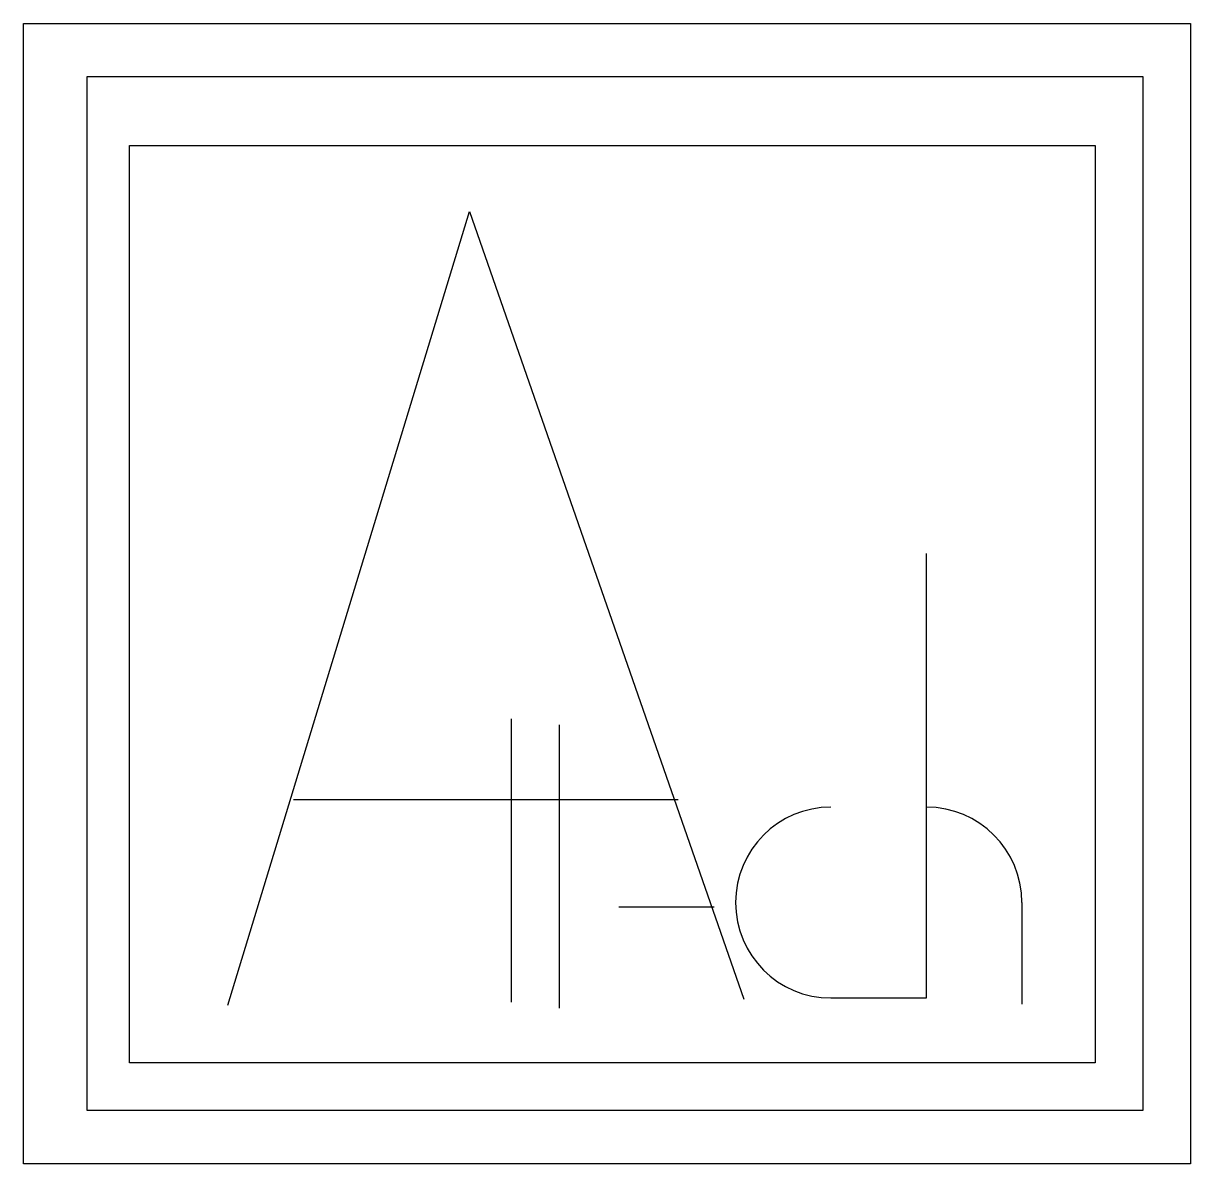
# Model space of a CAD drawing. Extents: x -0.66 to 3.11, y -0.53 to 3.15.
import ezdxf

# ---------------------------------------------------------------- set-up
doc = ezdxf.new("R2010")
doc.units = 0
for name, color, linetype in [('Default', 7, 'Continuous'), ('XRef Level 1', 7, 'Continuous'), ('XRef Level 2', 7, 'Continuous'), ('XRef Level 3', 7, 'Continuous')]:
    doc.layers.add(name, color=color, linetype=linetype)

msp = doc.modelspace()

# ---------------------------------------------------------------- linework, layer by layer
at = {"layer": 'Default'}
for p, q in [((0.9149, 0.9048), (0.9149, -0.0123)), ((1.0692, 0.8855), (1.0692, -0.0317)), ((0.2107, 0.6441), (1.455, 0.6441)), ((2.5661, 0.3102), (2.5661, -0.0187)), ((1.2621, 0.2966), (1.5708, 0.2966))]:
    msp.add_line(p, q, dxfattribs=at)
for points in [[(-0.0015, -0.022), (0.7798, 2.5461), (1.6672, -0.0027)], [(1.9488, 0.0015), (2.2575, 0.0015), (2.2575, 1.4394)]]:
    msp.add_lwpolyline(points, dxfattribs=at)
for centre, start, end in [((1.9488, 0.3102), 90, 270), ((2.2575, 0.3102), 0, 90)]:
    msp.add_arc(centre, 0.3087, start, end, dxfattribs=at)
at = {"layer": 'XRef Level 1'}
msp.add_lwpolyline([(-0.3201, 2.7601), (2.8031, 2.7601), (2.8031, -0.2085), (-0.3201, -0.2085)], close=True, dxfattribs=at)
at = {"layer": 'XRef Level 2'}
msp.add_lwpolyline([(-0.4574, 2.9832), (2.9576, 2.9832), (2.9576, -0.363), (-0.4574, -0.363)], close=True, dxfattribs=at)
at = {"layer": 'XRef Level 3'}
msp.add_lwpolyline([(-0.6633, 3.1548), (3.112, 3.1548), (3.112, -0.5346), (-0.6633, -0.5346)], close=True, dxfattribs=at)

doc.saveas('drawing.dxf')
